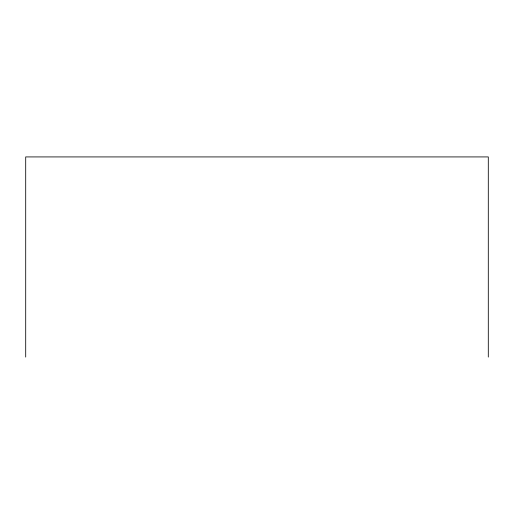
<?xml version="1.0" encoding="UTF-8"?>
<svg xmlns="http://www.w3.org/2000/svg" width="514" height="514" viewBox="0 0 514 514"><rect width="100%" height="100%" fill="white"/><g stroke="black" fill="none" stroke-linecap="round" stroke-linejoin="round"><path stroke-width="0.77" d="M488.3 357.076L488.3 156.924L25.7 156.924L25.7 357.076"/></g></svg>
